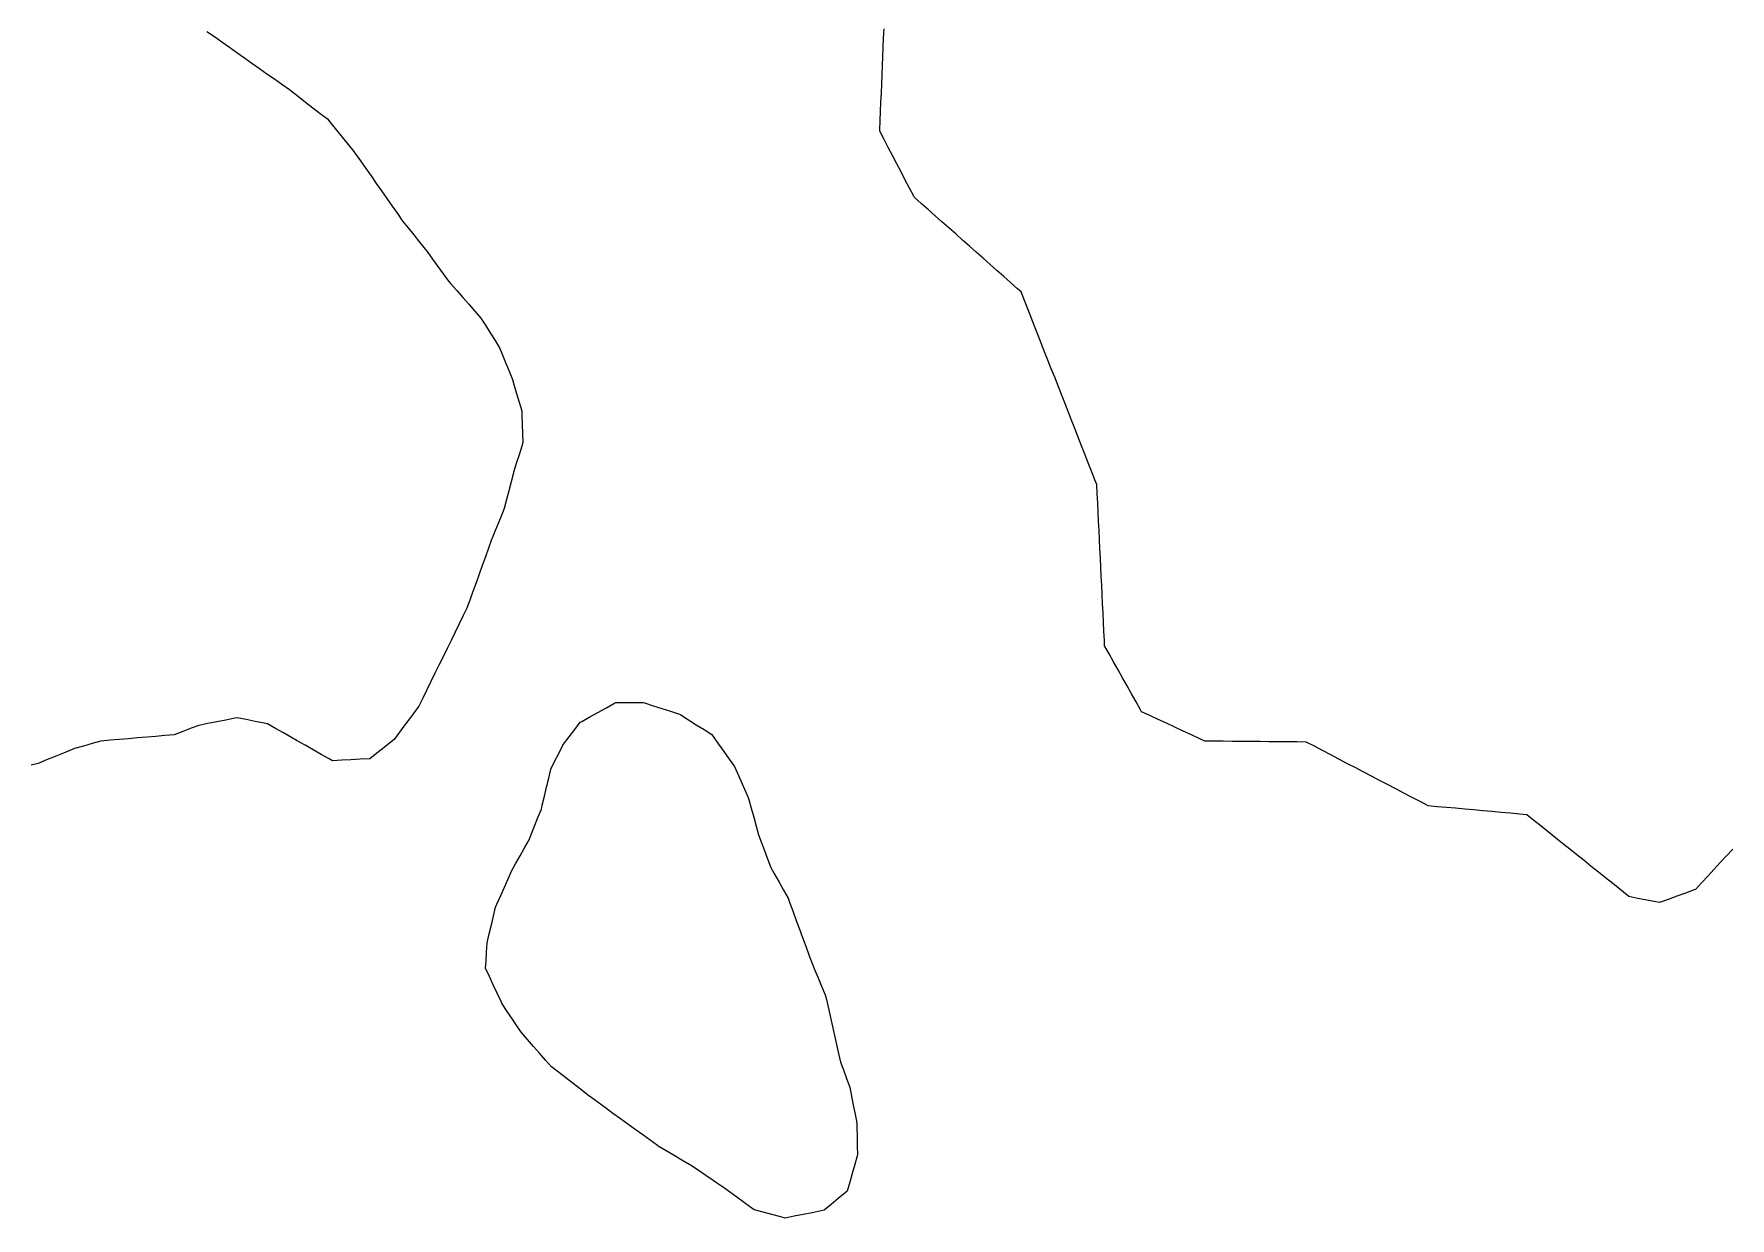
# Model space of a CAD drawing. Header units: millimetres. Extents: x 257 to 2289, y 96 to 1983.
# Drawn here: x 1724.6 to 1909.5, y 1372.9 to 1501.9 of the extents above; entities that cross this region are included whole.
import ezdxf

# ---------------------------------------------------------------- set-up
doc = ezdxf.new("R2010")
doc.units = ezdxf.units.MM
for name, color, linetype in [('ALL_HOLES', 1, 'Continuous'), ('ALL_ISLANDS', 7, 'Continuous'), ('OUTLINE_ISLAND_01', 7, 'Continuous'), ('OUTLINE_ISLAND_01_HOLE_69', 1, 'Continuous'), ('OUTLINE_ISLAND_01_HOLE_82', 1, 'Continuous')]:
    doc.layers.add(name, color=color, linetype=linetype)

msp = doc.modelspace()

# ---------------------------------------------------------------- linework, layer by layer
at = {"layer": 'ALL_HOLES'}
msp.add_lwpolyline([(1743.4764, 1502.2027), (1744.2935, 1501.6262), (1745.1106, 1501.0498), (1745.9277, 1500.4733), (1746.7448, 1499.8968), (1747.5619, 1499.3203), (1748.379, 1498.7439), (1749.1962, 1498.1674), (1750.0133, 1497.5909), (1750.8304, 1497.0144), (1751.6475, 1496.438), (1752.4646, 1495.8615), (1752.6539, 1495.7154), (1753.4455, 1495.1044), (1754.2371, 1494.4933), (1755.0287, 1493.8823), (1755.8203, 1493.2713), (1756.6119, 1492.6603), (1756.974, 1492.216), (1757.6058, 1491.4408), (1758.2376, 1490.6657), (1758.8693, 1489.8905), (1759.5011, 1489.1154), (1759.6461, 1488.9082), (1760.2195, 1488.0889), (1760.793, 1487.2697), (1761.3664, 1486.4504), (1761.9398, 1485.6311), (1762.5132, 1484.8119), (1763.0866, 1483.9926), (1763.66, 1483.1733), (1764.2335, 1482.3541), (1764.8069, 1481.5348), (1765.3944, 1480.8076), (1766.0228, 1480.0297), (1766.6513, 1479.2519), (1767.2797, 1478.474), (1767.4746, 1478.2057), (1768.0622, 1477.3966), (1768.6499, 1476.5875), (1769.2376, 1475.7784), (1769.8253, 1474.9693), (1770.0431, 1474.7221), (1770.7041, 1473.9717), (1771.3652, 1473.2213), (1772.0262, 1472.471), (1772.6873, 1471.7206), (1773.3483, 1470.9703), (1773.8278, 1470.202), (1774.3573, 1469.3537), (1774.8868, 1468.5054), (1775.4163, 1467.6571), (1775.6625, 1467.0402), (1776.0332, 1466.1115), (1776.4039, 1465.1827), (1776.7746, 1464.2539), (1776.9341, 1463.7178), (1777.2192, 1462.7593), (1777.5044, 1461.8008), (1777.7896, 1460.8423), (1777.807, 1460.3902), (1777.8455, 1459.3909), (1777.884, 1458.3917), (1777.9225, 1457.3924), (1777.8015, 1457.014), (1777.4969, 1456.0615), (1777.1924, 1455.109), (1776.8878, 1454.1565), (1776.8726, 1454.0967), (1776.6258, 1453.1276), (1776.3791, 1452.1585), (1776.1324, 1451.1894), (1775.8856, 1450.2203), (1775.6971, 1449.7577), (1775.3197, 1448.8316), (1774.9423, 1447.9056), (1774.5649, 1446.9795), (1774.5081, 1446.8226), (1774.1676, 1445.8823), (1773.8271, 1444.9421), (1773.4866, 1444.0018), (1773.1461, 1443.0616), (1772.8057, 1442.1213), (1772.4652, 1441.181), (1772.1247, 1440.2408), (1771.7842, 1439.3005), (1771.4127, 1438.5432), (1770.9723, 1437.6454), (1770.5318, 1436.7477), (1770.0914, 1435.8499), (1769.6509, 1434.9521), (1769.2105, 1434.0543), (1768.7701, 1433.1565), (1768.3296, 1432.2587), (1767.8892, 1431.3609), (1767.4488, 1430.4632), (1767.0083, 1429.5654), (1766.5679, 1428.6676), (1766.2585, 1428.2513), (1765.662, 1427.4487), (1765.0655, 1426.6461), (1764.469, 1425.8434), (1763.8725, 1425.0408), (1763.5773, 1424.8074), (1762.7928, 1424.1873), (1762.0083, 1423.5671), (1761.2239, 1422.947), (1761.176, 1422.9443), (1760.1775, 1422.8892), (1759.179, 1422.8341), (1758.1806, 1422.779), (1757.1821, 1422.7239), (1756.8072, 1422.9363), (1755.9371, 1423.4292), (1755.067, 1423.9221), (1754.197, 1424.415), (1753.3269, 1424.9079), (1752.6985, 1425.2667), (1751.8302, 1425.7627), (1750.9618, 1426.2586), (1750.0934, 1426.7546), (1749.7163, 1426.8297), (1748.7355, 1427.0251), (1747.7548, 1427.2204), (1746.7741, 1427.4158), (1746.5357, 1427.3678), (1745.5554, 1427.1703), (1744.5751, 1426.9729), (1743.5948, 1426.7754), (1742.6145, 1426.578), (1741.7834, 1426.2659), (1740.8472, 1425.9144), (1739.9111, 1425.5628), (1739.9088, 1425.5626), (1738.9125, 1425.477), (1737.9161, 1425.3913), (1736.9198, 1425.3057), (1735.9235, 1425.22), (1734.9272, 1425.1344), (1733.9308, 1425.0487), (1732.9345, 1424.9631), (1731.9382, 1424.8775), (1730.9916, 1424.6078), (1730.0299, 1424.3339), (1729.0681, 1424.06), (1728.7899, 1423.9471), (1727.8632, 1423.5713), (1726.9365, 1423.1955), (1726.0098, 1422.8197), (1725.0831, 1422.4439), (1724.3381, 1422.2594)], dxfattribs=at)
msp.add_lwpolyline([(1788.0238, 1429.0753), (1789.0238, 1429.0753), (1790.0238, 1429.0753), (1791.0238, 1429.0753), (1791.1541, 1429.0337), (1792.1066, 1428.729), (1793.0591, 1428.4244), (1794.0115, 1428.1198), (1794.964, 1427.8151), (1795.1116, 1427.7224), (1795.9585, 1427.1907), (1796.8054, 1426.6589), (1797.6523, 1426.1272), (1798.4993, 1425.5954), (1798.6595, 1425.367), (1799.2339, 1424.5484), (1799.8083, 1423.7298), (1800.3826, 1422.9112), (1800.957, 1422.0926), (1801.2473, 1421.448), (1801.658, 1420.5362), (1802.0686, 1419.6244), (1802.4793, 1418.7126), (1802.5339, 1418.5133), (1802.7984, 1417.5489), (1803.0629, 1416.5845), (1803.3273, 1415.6201), (1803.5918, 1414.6557), (1803.8727, 1413.9074), (1804.2242, 1412.9712), (1804.5757, 1412.035), (1804.9271, 1411.0988), (1805.3316, 1410.3799), (1805.822, 1409.5084), (1806.3124, 1408.6369), (1806.8028, 1407.7654), (1807.0058, 1407.2123), (1807.3504, 1406.2736), (1807.695, 1405.3348), (1808.0396, 1404.396), (1808.3842, 1403.4573), (1808.7288, 1402.5185), (1809.0734, 1401.5798), (1809.418, 1400.641), (1809.6884, 1400.0031), (1810.0787, 1399.0824), (1810.469, 1398.1617), (1810.8593, 1397.241), (1810.9802, 1396.7059), (1811.2006, 1395.7304), (1811.421, 1394.755), (1811.6414, 1393.7796), (1811.8618, 1392.8042), (1812.0822, 1391.8288), (1812.3026, 1390.8534), (1812.523, 1389.878), (1812.8365, 1389.0451), (1813.1888, 1388.1092), (1813.541, 1387.1733), (1813.5423, 1387.1669), (1813.7304, 1386.1847), (1813.9185, 1385.2026), (1814.1067, 1384.2205), (1814.2948, 1383.2383), (1814.3055, 1382.7702), (1814.3283, 1381.7704), (1814.3511, 1380.7707), (1814.3739, 1379.771), (1814.3514, 1379.6925), (1814.0758, 1378.7312), (1813.8002, 1377.7699), (1813.5246, 1376.8087), (1813.249, 1375.8474), (1813.0319, 1375.667), (1812.2628, 1375.0278), (1811.4937, 1374.3887), (1810.7247, 1373.7495), (1810.4186, 1373.6884), (1809.438, 1373.4927), (1808.4573, 1373.297), (1807.4767, 1373.1013), (1806.496, 1372.9056), (1806.0221, 1373.0323), (1805.0559, 1373.2904), (1804.0898, 1373.5486), (1803.1237, 1373.8067), (1802.8626, 1373.9959), (1802.0529, 1374.5827), (1801.2431, 1375.1695), (1800.4334, 1375.7563), (1799.6236, 1376.3431), (1799.4928, 1376.4315), (1798.6643, 1376.9916), (1797.8359, 1377.5517), (1797.0074, 1378.1118), (1796.179, 1378.6718), (1796.1126, 1378.711), (1795.2513, 1379.2192), (1794.3901, 1379.7274), (1793.5288, 1380.2356), (1792.6676, 1380.7438), (1792.5917, 1380.7987), (1791.7814, 1381.3848), (1790.9712, 1381.9709), (1790.1609, 1382.557), (1789.3507, 1383.1431), (1788.5404, 1383.7292), (1787.7302, 1384.3152), (1786.9199, 1384.9013), (1786.1097, 1385.4874), (1785.2994, 1386.0735), (1784.9648, 1386.3333), (1784.1748, 1386.9465), (1783.3849, 1387.5597), (1782.5949, 1388.1729), (1781.805, 1388.7861), (1781.0151, 1389.3992), (1780.3954, 1390.1087), (1779.7376, 1390.8619), (1779.0798, 1391.6151), (1778.4219, 1392.3682), (1777.7641, 1393.1214), (1777.3352, 1393.7554), (1776.7748, 1394.5837), (1776.2145, 1395.4119), (1775.6541, 1396.2402), (1775.5306, 1396.5064), (1775.1099, 1397.4135), (1774.6891, 1398.3207), (1774.2683, 1399.2279), (1773.8475, 1400.135), (1773.8951, 1400.8935), (1773.9577, 1401.8915), (1774.0203, 1402.8895), (1774.0221, 1402.8969), (1774.2525, 1403.87), (1774.483, 1404.8431), (1774.7135, 1405.8162), (1774.9439, 1406.7892), (1775.091, 1407.123), (1775.4941, 1408.0382), (1775.8972, 1408.9533), (1776.3003, 1409.8685), (1776.7035, 1410.7836), (1777.1147, 1411.5102), (1777.6073, 1412.3805), (1778.0999, 1413.2507), (1778.5925, 1414.121), (1778.8169, 1414.686), (1779.1862, 1415.6154), (1779.5554, 1416.5447), (1779.9247, 1417.474), (1780.028, 1417.9074), (1780.2601, 1418.8801), (1780.4921, 1419.8528), (1780.7242, 1420.8255), (1780.9562, 1421.7982), (1781.3755, 1422.6438), (1781.8197, 1423.5398), (1782.264, 1424.4357), (1782.3452, 1424.5415), (1782.954, 1425.3348), (1783.5628, 1426.1281), (1784.1716, 1426.9214), (1784.3379, 1427.0144), (1785.2107, 1427.5024), (1786.0835, 1427.9904), (1786.9564, 1428.4785), (1787.8292, 1428.9665)], close=True, dxfattribs=at)
at = {"layer": 'ALL_ISLANDS'}
msp.add_lwpolyline([(1909.7445, 1413.1149), (1909.0663, 1412.38), (1908.3882, 1411.6451), (1907.71, 1410.9101), (1907.0319, 1410.1752), (1906.3537, 1409.4403), (1905.6756, 1408.7054), (1905.5367, 1408.6543), (1904.5982, 1408.309), (1903.6596, 1407.9637), (1902.7211, 1407.6184), (1901.7826, 1407.2732), (1901.3745, 1407.3539), (1900.3935, 1407.5479), (1899.4125, 1407.7419), (1898.4315, 1407.936), (1898.2272, 1408.0994), (1897.4464, 1408.7241), (1896.6655, 1409.3489), (1895.8847, 1409.9736), (1895.1038, 1410.5983), (1894.323, 1411.223), (1893.5421, 1411.8478), (1892.7613, 1412.4725), (1891.9804, 1413.0972), (1891.1996, 1413.7219), (1890.4188, 1414.3467), (1889.6379, 1414.9714), (1888.8571, 1415.5961), (1888.0762, 1416.2208), (1887.2954, 1416.8455), (1886.5164, 1416.9163), (1885.5205, 1417.0066), (1884.5246, 1417.097), (1883.5287, 1417.1874), (1882.5328, 1417.2778), (1881.5369, 1417.3682), (1880.541, 1417.4586), (1879.5451, 1417.549), (1878.5492, 1417.6394), (1877.5533, 1417.7298), (1876.5574, 1417.8202), (1875.684, 1418.2774), (1874.798, 1418.7411), (1873.912, 1419.2048), (1873.026, 1419.6685), (1872.14, 1420.1322), (1871.254, 1420.5959), (1870.368, 1421.0596), (1869.482, 1421.5233), (1868.596, 1421.987), (1867.71, 1422.4507), (1866.8241, 1422.9144), (1865.9381, 1423.3781), (1865.0521, 1423.8418), (1864.1661, 1424.3055), (1863.2801, 1424.7692), (1863.2352, 1424.7697), (1862.2352, 1424.779), (1861.2352, 1424.7884), (1860.2353, 1424.7977), (1859.2353, 1424.8071), (1858.2354, 1424.8164), (1857.2354, 1424.8258), (1856.2355, 1424.8351), (1855.2355, 1424.8445), (1854.2356, 1424.8538), (1853.2356, 1424.8632), (1852.2356, 1424.8725), (1851.6768, 1425.1319), (1850.7697, 1425.553), (1849.8627, 1425.974), (1848.9557, 1426.3951), (1848.0486, 1426.8162), (1847.1416, 1427.2372), (1846.2346, 1427.6583), (1845.3275, 1428.0793), (1845.2151, 1428.2801), (1844.7265, 1429.1526), (1844.238, 1430.0252), (1843.7494, 1430.8977), (1843.2609, 1431.7702), (1842.7723, 1432.6428), (1842.2837, 1433.5153), (1841.7952, 1434.3878), (1841.3066, 1435.2604), (1841.2784, 1435.8405), (1841.2297, 1436.8393), (1841.1811, 1437.8382), (1841.1325, 1438.837), (1841.0838, 1439.8358), (1841.0352, 1440.8346), (1840.9865, 1441.8334), (1840.9379, 1442.8322), (1840.8893, 1443.8311), (1840.8406, 1444.8299), (1840.792, 1445.8287), (1840.7434, 1446.8275), (1840.6947, 1447.8263), (1840.6461, 1448.8251), (1840.5974, 1449.824), (1840.5488, 1450.8228), (1840.5002, 1451.8216), (1840.4515, 1452.8204), (1840.2479, 1453.3389), (1839.8823, 1454.2697), (1839.5167, 1455.2005), (1839.1512, 1456.1313), (1838.7856, 1457.0621), (1838.42, 1457.9929), (1838.0545, 1458.9236), (1837.6889, 1459.8544), (1837.3233, 1460.7852), (1836.9578, 1461.716), (1836.5922, 1462.6468), (1836.2266, 1463.5776), (1835.8611, 1464.5084), (1835.4955, 1465.4391), (1835.1299, 1466.3699), (1834.7644, 1467.3007), (1834.3988, 1468.2315), (1834.0332, 1469.1623), (1833.6677, 1470.0931), (1833.3021, 1471.0239), (1832.9365, 1471.9546), (1832.571, 1472.8854), (1832.2054, 1473.8162), (1831.8127, 1474.1637), (1831.0639, 1474.8265), (1830.315, 1475.4892), (1829.5661, 1476.1519), (1828.8173, 1476.8147), (1828.0684, 1477.4774), (1827.3196, 1478.1401), (1826.5707, 1478.8029), (1825.8219, 1479.4656), (1825.073, 1480.1283), (1824.3241, 1480.7911), (1823.5753, 1481.4538), (1822.8264, 1482.1165), (1822.0776, 1482.7793), (1821.3287, 1483.442), (1820.5799, 1484.1047), (1820.5136, 1484.2312), (1820.0496, 1485.117), (1819.5855, 1486.0028), (1819.1215, 1486.8886), (1818.6574, 1487.7744), (1818.1934, 1488.6602), (1817.7293, 1489.546), (1817.2653, 1490.4318), (1816.8012, 1491.3177), (1816.8078, 1491.4756), (1816.8493, 1492.4747), (1816.8908, 1493.4739), (1816.9323, 1494.473), (1816.9738, 1495.4721), (1817.0153, 1496.4713), (1817.0568, 1497.4704), (1817.0983, 1498.4695), (1817.1398, 1499.4687), (1817.1814, 1500.4678), (1817.2229, 1501.467), (1817.2644, 1502.4661)], dxfattribs=at)
at = {"layer": 'OUTLINE_ISLAND_01'}
msp.add_lwpolyline([(1909.7445, 1413.1149), (1909.0663, 1412.38), (1908.3882, 1411.6451), (1907.71, 1410.9101), (1907.0319, 1410.1752), (1906.3537, 1409.4403), (1905.6756, 1408.7054), (1905.5367, 1408.6543), (1904.5982, 1408.309), (1903.6596, 1407.9637), (1902.7211, 1407.6184), (1901.7826, 1407.2732), (1901.3745, 1407.3539), (1900.3935, 1407.5479), (1899.4125, 1407.7419), (1898.4315, 1407.936), (1898.2272, 1408.0994), (1897.4464, 1408.7241), (1896.6655, 1409.3489), (1895.8847, 1409.9736), (1895.1038, 1410.5983), (1894.323, 1411.223), (1893.5421, 1411.8478), (1892.7613, 1412.4725), (1891.9804, 1413.0972), (1891.1996, 1413.7219), (1890.4188, 1414.3467), (1889.6379, 1414.9714), (1888.8571, 1415.5961), (1888.0762, 1416.2208), (1887.2954, 1416.8455), (1886.5164, 1416.9163), (1885.5205, 1417.0066), (1884.5246, 1417.097), (1883.5287, 1417.1874), (1882.5328, 1417.2778), (1881.5369, 1417.3682), (1880.541, 1417.4586), (1879.5451, 1417.549), (1878.5492, 1417.6394), (1877.5533, 1417.7298), (1876.5574, 1417.8202), (1875.684, 1418.2774), (1874.798, 1418.7411), (1873.912, 1419.2048), (1873.026, 1419.6685), (1872.14, 1420.1322), (1871.254, 1420.5959), (1870.368, 1421.0596), (1869.482, 1421.5233), (1868.596, 1421.987), (1867.71, 1422.4507), (1866.8241, 1422.9144), (1865.9381, 1423.3781), (1865.0521, 1423.8418), (1864.1661, 1424.3055), (1863.2801, 1424.7692), (1863.2352, 1424.7697), (1862.2352, 1424.779), (1861.2352, 1424.7884), (1860.2353, 1424.7977), (1859.2353, 1424.8071), (1858.2354, 1424.8164), (1857.2354, 1424.8258), (1856.2355, 1424.8351), (1855.2355, 1424.8445), (1854.2356, 1424.8538), (1853.2356, 1424.8632), (1852.2356, 1424.8725), (1851.6768, 1425.1319), (1850.7697, 1425.553), (1849.8627, 1425.974), (1848.9557, 1426.3951), (1848.0486, 1426.8162), (1847.1416, 1427.2372), (1846.2346, 1427.6583), (1845.3275, 1428.0793), (1845.2151, 1428.2801), (1844.7265, 1429.1526), (1844.238, 1430.0252), (1843.7494, 1430.8977), (1843.2609, 1431.7702), (1842.7723, 1432.6428), (1842.2837, 1433.5153), (1841.7952, 1434.3878), (1841.3066, 1435.2604), (1841.2784, 1435.8405), (1841.2297, 1436.8393), (1841.1811, 1437.8382), (1841.1325, 1438.837), (1841.0838, 1439.8358), (1841.0352, 1440.8346), (1840.9865, 1441.8334), (1840.9379, 1442.8322), (1840.8893, 1443.8311), (1840.8406, 1444.8299), (1840.792, 1445.8287), (1840.7434, 1446.8275), (1840.6947, 1447.8263), (1840.6461, 1448.8251), (1840.5974, 1449.824), (1840.5488, 1450.8228), (1840.5002, 1451.8216), (1840.4515, 1452.8204), (1840.2479, 1453.3389), (1839.8823, 1454.2697), (1839.5167, 1455.2005), (1839.1512, 1456.1313), (1838.7856, 1457.0621), (1838.42, 1457.9929), (1838.0545, 1458.9236), (1837.6889, 1459.8544), (1837.3233, 1460.7852), (1836.9578, 1461.716), (1836.5922, 1462.6468), (1836.2266, 1463.5776), (1835.8611, 1464.5084), (1835.4955, 1465.4391), (1835.1299, 1466.3699), (1834.7644, 1467.3007), (1834.3988, 1468.2315), (1834.0332, 1469.1623), (1833.6677, 1470.0931), (1833.3021, 1471.0239), (1832.9365, 1471.9546), (1832.571, 1472.8854), (1832.2054, 1473.8162), (1831.8127, 1474.1637), (1831.0639, 1474.8265), (1830.315, 1475.4892), (1829.5661, 1476.1519), (1828.8173, 1476.8147), (1828.0684, 1477.4774), (1827.3196, 1478.1401), (1826.5707, 1478.8029), (1825.8219, 1479.4656), (1825.073, 1480.1283), (1824.3241, 1480.7911), (1823.5753, 1481.4538), (1822.8264, 1482.1165), (1822.0776, 1482.7793), (1821.3287, 1483.442), (1820.5799, 1484.1047), (1820.5136, 1484.2312), (1820.0496, 1485.117), (1819.5855, 1486.0028), (1819.1215, 1486.8886), (1818.6574, 1487.7744), (1818.1934, 1488.6602), (1817.7293, 1489.546), (1817.2653, 1490.4318), (1816.8012, 1491.3177), (1816.8078, 1491.4756), (1816.8493, 1492.4747), (1816.8908, 1493.4739), (1816.9323, 1494.473), (1816.9738, 1495.4721), (1817.0153, 1496.4713), (1817.0568, 1497.4704), (1817.0983, 1498.4695), (1817.1398, 1499.4687), (1817.1814, 1500.4678), (1817.2229, 1501.467), (1817.2644, 1502.4661)], dxfattribs=at)
at = {"layer": 'OUTLINE_ISLAND_01_HOLE_69'}
msp.add_lwpolyline([(1788.0238, 1429.0753), (1789.0238, 1429.0753), (1790.0238, 1429.0753), (1791.0238, 1429.0753), (1791.1541, 1429.0337), (1792.1066, 1428.729), (1793.0591, 1428.4244), (1794.0115, 1428.1198), (1794.964, 1427.8151), (1795.1116, 1427.7224), (1795.9585, 1427.1907), (1796.8054, 1426.6589), (1797.6523, 1426.1272), (1798.4993, 1425.5954), (1798.6595, 1425.367), (1799.2339, 1424.5484), (1799.8083, 1423.7298), (1800.3826, 1422.9112), (1800.957, 1422.0926), (1801.2473, 1421.448), (1801.658, 1420.5362), (1802.0686, 1419.6244), (1802.4793, 1418.7126), (1802.5339, 1418.5133), (1802.7984, 1417.5489), (1803.0629, 1416.5845), (1803.3273, 1415.6201), (1803.5918, 1414.6557), (1803.8727, 1413.9074), (1804.2242, 1412.9712), (1804.5757, 1412.035), (1804.9271, 1411.0988), (1805.3316, 1410.3799), (1805.822, 1409.5084), (1806.3124, 1408.6369), (1806.8028, 1407.7654), (1807.0058, 1407.2123), (1807.3504, 1406.2736), (1807.695, 1405.3348), (1808.0396, 1404.396), (1808.3842, 1403.4573), (1808.7288, 1402.5185), (1809.0734, 1401.5798), (1809.418, 1400.641), (1809.6884, 1400.0031), (1810.0787, 1399.0824), (1810.469, 1398.1617), (1810.8593, 1397.241), (1810.9802, 1396.7059), (1811.2006, 1395.7304), (1811.421, 1394.755), (1811.6414, 1393.7796), (1811.8618, 1392.8042), (1812.0822, 1391.8288), (1812.3026, 1390.8534), (1812.523, 1389.878), (1812.8365, 1389.0451), (1813.1888, 1388.1092), (1813.541, 1387.1733), (1813.5423, 1387.1669), (1813.7304, 1386.1847), (1813.9185, 1385.2026), (1814.1067, 1384.2205), (1814.2948, 1383.2383), (1814.3055, 1382.7702), (1814.3283, 1381.7704), (1814.3511, 1380.7707), (1814.3739, 1379.771), (1814.3514, 1379.6925), (1814.0758, 1378.7312), (1813.8002, 1377.7699), (1813.5246, 1376.8087), (1813.249, 1375.8474), (1813.0319, 1375.667), (1812.2628, 1375.0278), (1811.4937, 1374.3887), (1810.7247, 1373.7495), (1810.4186, 1373.6884), (1809.438, 1373.4927), (1808.4573, 1373.297), (1807.4767, 1373.1013), (1806.496, 1372.9056), (1806.0221, 1373.0323), (1805.0559, 1373.2904), (1804.0898, 1373.5486), (1803.1237, 1373.8067), (1802.8626, 1373.9959), (1802.0529, 1374.5827), (1801.2431, 1375.1695), (1800.4334, 1375.7563), (1799.6236, 1376.3431), (1799.4928, 1376.4315), (1798.6643, 1376.9916), (1797.8359, 1377.5517), (1797.0074, 1378.1118), (1796.179, 1378.6718), (1796.1126, 1378.711), (1795.2513, 1379.2192), (1794.3901, 1379.7274), (1793.5288, 1380.2356), (1792.6676, 1380.7438), (1792.5917, 1380.7987), (1791.7814, 1381.3848), (1790.9712, 1381.9709), (1790.1609, 1382.557), (1789.3507, 1383.1431), (1788.5404, 1383.7292), (1787.7302, 1384.3152), (1786.9199, 1384.9013), (1786.1097, 1385.4874), (1785.2994, 1386.0735), (1784.9648, 1386.3333), (1784.1748, 1386.9465), (1783.3849, 1387.5597), (1782.5949, 1388.1729), (1781.805, 1388.7861), (1781.0151, 1389.3992), (1780.3954, 1390.1087), (1779.7376, 1390.8619), (1779.0798, 1391.6151), (1778.4219, 1392.3682), (1777.7641, 1393.1214), (1777.3352, 1393.7554), (1776.7748, 1394.5837), (1776.2145, 1395.4119), (1775.6541, 1396.2402), (1775.5306, 1396.5064), (1775.1099, 1397.4135), (1774.6891, 1398.3207), (1774.2683, 1399.2279), (1773.8475, 1400.135), (1773.8951, 1400.8935), (1773.9577, 1401.8915), (1774.0203, 1402.8895), (1774.0221, 1402.8969), (1774.2525, 1403.87), (1774.483, 1404.8431), (1774.7135, 1405.8162), (1774.9439, 1406.7892), (1775.091, 1407.123), (1775.4941, 1408.0382), (1775.8972, 1408.9533), (1776.3003, 1409.8685), (1776.7035, 1410.7836), (1777.1147, 1411.5102), (1777.6073, 1412.3805), (1778.0999, 1413.2507), (1778.5925, 1414.121), (1778.8169, 1414.686), (1779.1862, 1415.6154), (1779.5554, 1416.5447), (1779.9247, 1417.474), (1780.028, 1417.9074), (1780.2601, 1418.8801), (1780.4921, 1419.8528), (1780.7242, 1420.8255), (1780.9562, 1421.7982), (1781.3755, 1422.6438), (1781.8197, 1423.5398), (1782.264, 1424.4357), (1782.3452, 1424.5415), (1782.954, 1425.3348), (1783.5628, 1426.1281), (1784.1716, 1426.9214), (1784.3379, 1427.0144), (1785.2107, 1427.5024), (1786.0835, 1427.9904), (1786.9564, 1428.4785), (1787.8292, 1428.9665)], close=True, dxfattribs=at)
at = {"layer": 'OUTLINE_ISLAND_01_HOLE_82'}
msp.add_lwpolyline([(1743.4764, 1502.2027), (1744.2935, 1501.6262), (1745.1106, 1501.0498), (1745.9277, 1500.4733), (1746.7448, 1499.8968), (1747.5619, 1499.3203), (1748.379, 1498.7439), (1749.1962, 1498.1674), (1750.0133, 1497.5909), (1750.8304, 1497.0144), (1751.6475, 1496.438), (1752.4646, 1495.8615), (1752.6539, 1495.7154), (1753.4455, 1495.1044), (1754.2371, 1494.4933), (1755.0287, 1493.8823), (1755.8203, 1493.2713), (1756.6119, 1492.6603), (1756.974, 1492.216), (1757.6058, 1491.4408), (1758.2376, 1490.6657), (1758.8693, 1489.8905), (1759.5011, 1489.1154), (1759.6461, 1488.9082), (1760.2195, 1488.0889), (1760.793, 1487.2697), (1761.3664, 1486.4504), (1761.9398, 1485.6311), (1762.5132, 1484.8119), (1763.0866, 1483.9926), (1763.66, 1483.1733), (1764.2335, 1482.3541), (1764.8069, 1481.5348), (1765.3944, 1480.8076), (1766.0228, 1480.0297), (1766.6513, 1479.2519), (1767.2797, 1478.474), (1767.4746, 1478.2057), (1768.0622, 1477.3966), (1768.6499, 1476.5875), (1769.2376, 1475.7784), (1769.8253, 1474.9693), (1770.0431, 1474.7221), (1770.7041, 1473.9717), (1771.3652, 1473.2213), (1772.0262, 1472.471), (1772.6873, 1471.7206), (1773.3483, 1470.9703), (1773.8278, 1470.202), (1774.3573, 1469.3537), (1774.8868, 1468.5054), (1775.4163, 1467.6571), (1775.6625, 1467.0402), (1776.0332, 1466.1115), (1776.4039, 1465.1827), (1776.7746, 1464.2539), (1776.9341, 1463.7178), (1777.2192, 1462.7593), (1777.5044, 1461.8008), (1777.7896, 1460.8423), (1777.807, 1460.3902), (1777.8455, 1459.3909), (1777.884, 1458.3917), (1777.9225, 1457.3924), (1777.8015, 1457.014), (1777.4969, 1456.0615), (1777.1924, 1455.109), (1776.8878, 1454.1565), (1776.8726, 1454.0967), (1776.6258, 1453.1276), (1776.3791, 1452.1585), (1776.1324, 1451.1894), (1775.8856, 1450.2203), (1775.6971, 1449.7577), (1775.3197, 1448.8316), (1774.9423, 1447.9056), (1774.5649, 1446.9795), (1774.5081, 1446.8226), (1774.1676, 1445.8823), (1773.8271, 1444.9421), (1773.4866, 1444.0018), (1773.1461, 1443.0616), (1772.8057, 1442.1213), (1772.4652, 1441.181), (1772.1247, 1440.2408), (1771.7842, 1439.3005), (1771.4127, 1438.5432), (1770.9723, 1437.6454), (1770.5318, 1436.7477), (1770.0914, 1435.8499), (1769.6509, 1434.9521), (1769.2105, 1434.0543), (1768.7701, 1433.1565), (1768.3296, 1432.2587), (1767.8892, 1431.3609), (1767.4488, 1430.4632), (1767.0083, 1429.5654), (1766.5679, 1428.6676), (1766.2585, 1428.2513), (1765.662, 1427.4487), (1765.0655, 1426.6461), (1764.469, 1425.8434), (1763.8725, 1425.0408), (1763.5773, 1424.8074), (1762.7928, 1424.1873), (1762.0083, 1423.5671), (1761.2239, 1422.947), (1761.176, 1422.9443), (1760.1775, 1422.8892), (1759.179, 1422.8341), (1758.1806, 1422.779), (1757.1821, 1422.7239), (1756.8072, 1422.9363), (1755.9371, 1423.4292), (1755.067, 1423.9221), (1754.197, 1424.415), (1753.3269, 1424.9079), (1752.6985, 1425.2667), (1751.8302, 1425.7627), (1750.9618, 1426.2586), (1750.0934, 1426.7546), (1749.7163, 1426.8297), (1748.7355, 1427.0251), (1747.7548, 1427.2204), (1746.7741, 1427.4158), (1746.5357, 1427.3678), (1745.5554, 1427.1703), (1744.5751, 1426.9729), (1743.5948, 1426.7754), (1742.6145, 1426.578), (1741.7834, 1426.2659), (1740.8472, 1425.9144), (1739.9111, 1425.5628), (1739.9088, 1425.5626), (1738.9125, 1425.477), (1737.9161, 1425.3913), (1736.9198, 1425.3057), (1735.9235, 1425.22), (1734.9272, 1425.1344), (1733.9308, 1425.0487), (1732.9345, 1424.9631), (1731.9382, 1424.8775), (1730.9916, 1424.6078), (1730.0299, 1424.3339), (1729.0681, 1424.06), (1728.7899, 1423.9471), (1727.8632, 1423.5713), (1726.9365, 1423.1955), (1726.0098, 1422.8197), (1725.0831, 1422.4439), (1724.3381, 1422.2594)], dxfattribs=at)

doc.saveas('drawing.dxf')
